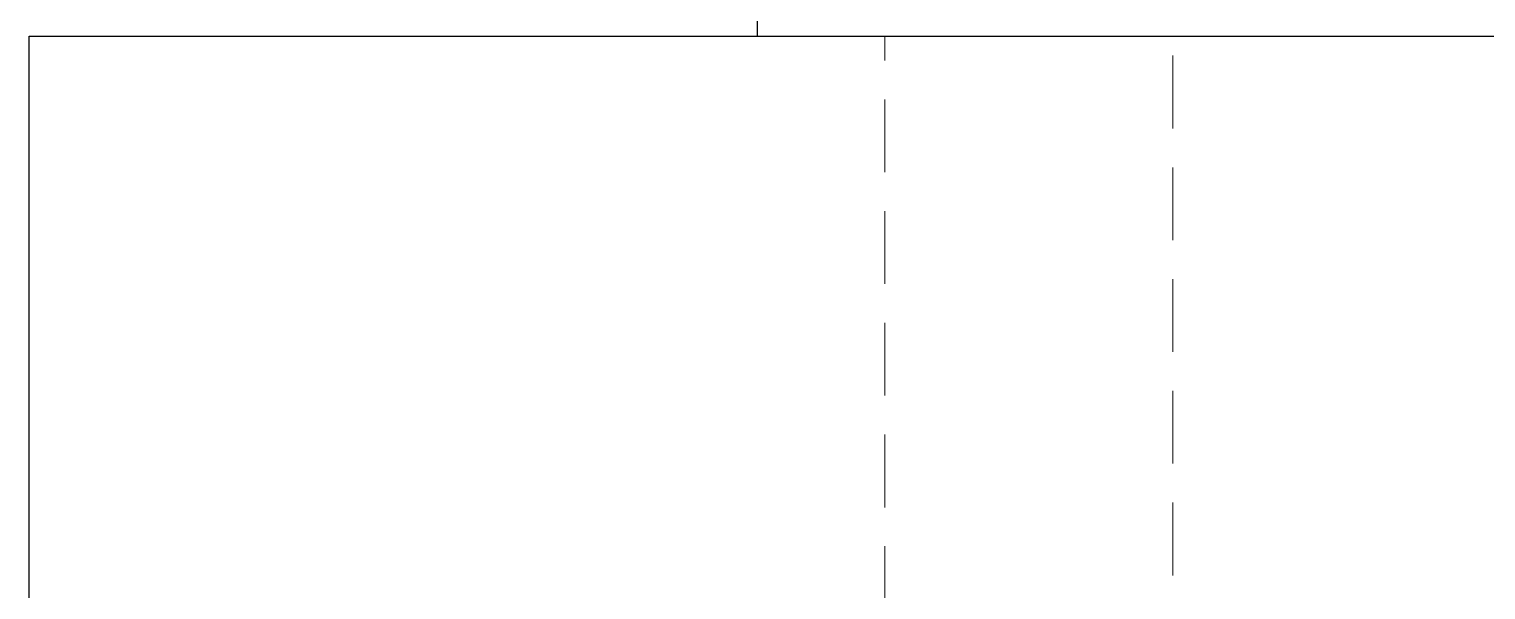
# Model space of a CAD drawing. Header units: millimetres. Extents: x 6 to 207, y 20 to 91.
# Drawn here: x 6 to 16, y 63.53 to 67.38 of the extents above; entities that cross this region are included whole.
import ezdxf

# ---------------------------------------------------------------- set-up
doc = ezdxf.new("R2010")
doc.units = ezdxf.units.MM
doc.linetypes.add('WP_HIDDEN', pattern=[2.3, 1.5, -0.8])
doc.layers.add('HIDDEN', color=7, linetype='WP_HIDDEN', lineweight=13)
doc.layers.add('VISIBLE', color=7, linetype='CONTINUOUS', lineweight=25)

msp = doc.modelspace()

# ---------------------------------------------------------------- linework, layer by layer
at = {"layer": 'HIDDEN', "ltscale": 0.333333}
for p, q in [((11, 67.33333), (21, 67.33333)), ((11.875, 63.33333), (11.875, 67.33333)), ((13.85, 61.33333), (13.85, 67.33333))]:
    msp.add_line(p, q, dxfattribs=at)
for points in [[(20.125, 67.33333), (20.02158, 67.33333), (19.7165, 67.33333), (19.22505, 67.33333), (18.5719, 67.33333), (17.78977, 67.33333), (16.9179, 67.33333), (16, 67.33333), (15.0821, 67.33333), (14.21023, 67.33333), (13.4281, 67.33333), (12.77495, 67.33333), (12.2835, 67.33333), (11.97842, 67.33333), (11.875, 67.33333)], [(11.875, 67.33333), (11.90094, 67.33333), (11.97842, 67.33333), (12.10648, 67.33333), (12.2835, 67.33333), (12.50726, 67.33333), (12.77495, 67.33333), (13.08318, 67.33333), (13.4281, 67.33333), (13.80537, 67.33333), (14.21023, 67.33333), (14.6376, 67.33333), (15.0821, 67.33333), (15.53815, 67.33333), (16, 67.33333)], [(18.15, 67.33333), (18.0961, 67.33333), (17.93708, 67.33333), (17.68094, 67.33333), (17.3405, 67.33333), (16.93285, 67.33333), (16.47842, 67.33333), (16, 67.33333), (15.52158, 67.33333), (15.06715, 67.33333), (14.6595, 67.33333), (14.31906, 67.33333), (14.06292, 67.33333), (13.9039, 67.33333), (13.85, 67.33333)], [(13.85, 67.33333), (13.86352, 67.33333), (13.9039, 67.33333), (13.97065, 67.33333), (14.06292, 67.33333), (14.17954, 67.33333), (14.31906, 67.33333), (14.47972, 67.33333), (14.6595, 67.33333), (14.85613, 67.33333), (15.06715, 67.33333), (15.2899, 67.33333), (15.52158, 67.33333), (15.75928, 67.33333), (16, 67.33333)]]:
    msp.add_lwpolyline(points, dxfattribs=at)
at = {"layer": 'VISIBLE'}
for p, q in [((11, 67.33333), (11, 69.33333)), ((6, 57.33333), (6, 67.33333)), ((6, 67.33333), (26, 67.33333))]:
    msp.add_line(p, q, dxfattribs=at)

doc.saveas('drawing.dxf')
